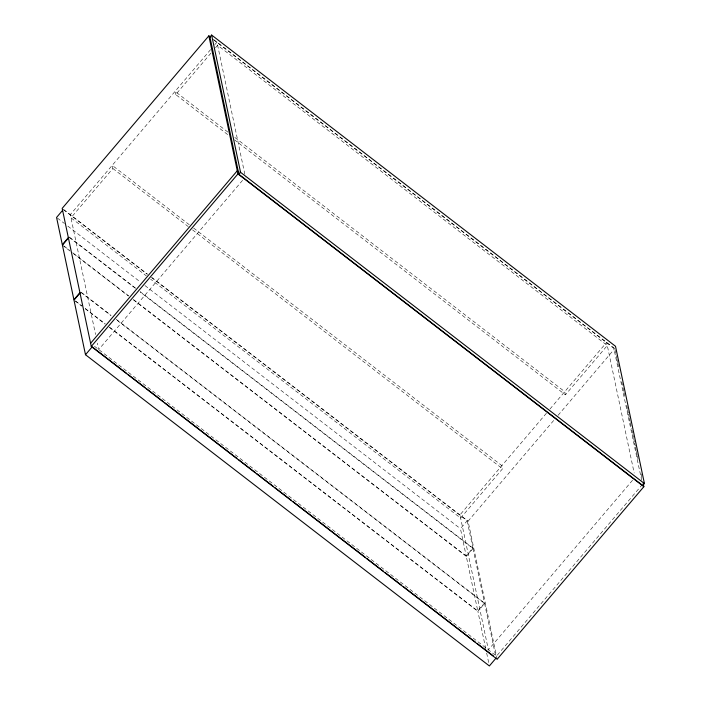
<?xml version="1.0" encoding="UTF-8"?>
<svg xmlns="http://www.w3.org/2000/svg" width="701" height="701" viewBox="0 0 701 701"><rect width="100%" height="100%" fill="white"/><g stroke="black" fill="none" stroke-linecap="round" stroke-linejoin="round"><path stroke-width="0.53" stroke-dasharray="3.5 2.63" d="M210.589 49.605L70.293 214.637L95.564 334.552M214.839 44.601L216.968 42.104L245.403 177.011M189.27 224.732L112.204 165.34L112.87 168.494L70.959 217.792L146.299 275.844M227.685 134.592L175.723 94.556L211.351 52.654M215.54 47.721L217.634 45.258L607.303 345.54L565.4 394.838L234.607 139.928M242.564 180.35L98.727 349.545L97.369 343.122M546.412 413.231L459.961 514.92L488.395 649.827L632.942 479.791M549.952 409.06L606.637 342.386L634.168 473.009M193.599 228.062L501.872 465.622L502.538 468.776L460.627 518.074L150.627 279.182M467.155 520.782L472.903 548.086L466.2 555.972L460.443 528.677L467.155 520.782L151.679 277.675M497.175 659.238L468.084 521.176L554.526 419.487M558.075 415.316L614.05 349.475M472.991 548.48L484.496 603.07L477.784 610.957L466.279 556.366L472.991 548.48L140.182 292.01M485.767 648.819L477.872 611.351L484.575 603.465L116.235 319.621M642.475 484.382L496.51 656.083L93.855 345.795M213.717 39.598L614.759 348.642M213.411 39.694L613.822 348.248L641.634 480.211M227.886 132.103L175.066 91.393L175.723 94.556M234.809 137.44L564.734 391.675L565.4 394.838M112.87 168.494L188.201 226.554M192.53 229.884L502.538 468.776M63.8 209.634L147.359 274.021M151.696 277.359L468.084 521.176M63.274 209.555L147.341 274.336M57.438 218.107L64.369 223.453M67.839 226.125L140.638 282.231M144.976 285.57L460.443 528.677M69.898 237.525L135.766 288.277M140.095 291.616L472.903 548.086M69.11 237.245L134.978 288.006M64.054 246.077L69.259 250.082M72.72 252.754L129.054 296.164M133.392 299.511L466.2 555.972M62.407 245.14L70.205 251.142M73.675 253.815L128.274 295.892M133.47 299.905L466.279 556.366M81.482 292.51L110.951 315.222M116.147 319.227L484.496 603.07M80.703 292.238L111.03 315.616M75.647 301.071L81.71 305.741M85.18 308.414L105.115 323.774M109.444 327.113L477.784 610.957M74.858 300.79L81.798 306.135M85.259 308.808L105.194 324.169M109.531 327.507L477.872 611.351M614.979 349.711L616.784 358.272M617.011 359.35L617.686 362.557M617.914 363.626L618.589 366.842M621.752 381.835L623.785 391.465M624.004 392.542L624.687 395.75M626.712 405.388L627.395 408.595M627.614 409.673L628.298 412.88M628.517 413.949L629.2 417.165M629.419 418.234L630.103 421.45M630.322 422.519L631.68 428.942M631.908 430.011L632.582 433.227M632.81 434.296L633.485 437.512M633.713 438.581L634.387 441.788M634.615 442.866L635.29 446.073M635.518 447.142L636.193 450.357M636.42 451.426L637.095 454.642M637.323 455.711L637.998 458.918M641.152 473.911L642.282 479.265M484.575 603.465L495.633 655.926M486.669 653.104L488.921 663.812"/><path stroke-width="1.05" d="M210.475 37.1L208.854 35.847L62.179 208.381L91.27 346.443L497.175 659.238L643.851 486.704L643.185 483.55M62.608 210.344L56.571 217.441L62.319 244.737L68.356 237.639M211.623 35.05L209.95 37.022L238.875 174.295L642.756 485.53L644.429 483.559L615.504 346.276L211.623 35.05L240.557 172.323L644.429 483.559M69.11 237.245L62.407 245.14L73.912 299.73L79.949 292.632M80.028 293.027L73.991 300.124L85.496 354.724L489.377 665.95L496.08 658.064M90.604 343.288L237.28 170.755L239.015 172.095M91.27 346.443L237.946 173.909L208.854 35.847M85.496 354.724L92.208 346.837L126.872 373.545M238.875 174.295L240.557 172.323M237.946 173.909L643.851 486.704M128.607 374.886L145.072 387.574M146.807 388.906L163.272 401.603M165.007 402.935L236.938 458.366M238.673 459.707L255.138 472.395M256.873 473.727L273.337 486.415M275.072 487.756L291.546 500.444M293.272 501.776L365.212 557.216M366.947 558.548L383.412 571.236M385.147 572.577L401.612 585.265M403.347 586.597L475.278 642.037M477.013 643.369L493.478 656.057"/></g></svg>
